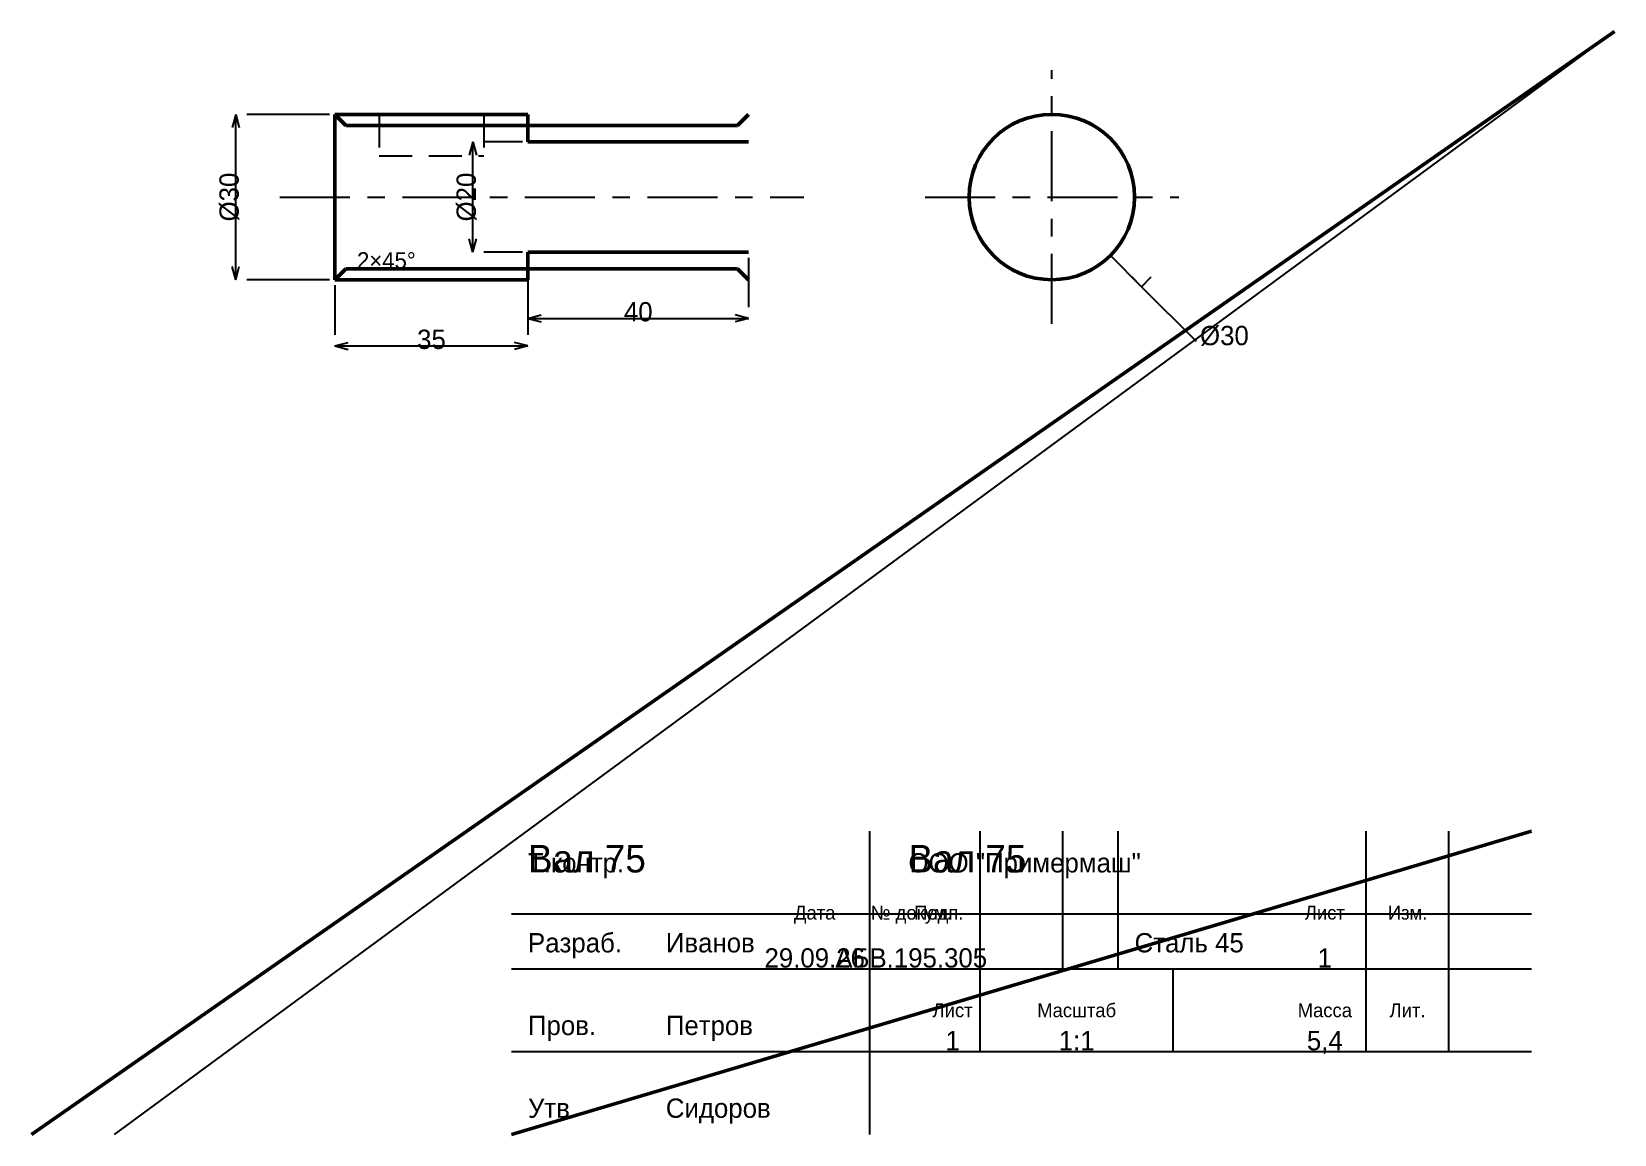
# Model space of a CAD drawing. Header units: millimetres. Extents: x 5 to 292, y 5 to 205.
import ezdxf
from ezdxf.enums import TextEntityAlignment as Align

# ---------------------------------------------------------------- set-up
doc = ezdxf.new("R2010")
doc.units = ezdxf.units.MM
doc.linetypes.add('CENTER', pattern=[22.225, 12.7, -3.175, 3.175, -3.175])
doc.linetypes.add('DASHED', pattern=[9, 6, -3])
for name, color, linetype, lineweight in [('AXIS', 7, 'CENTER', 25), ('DIMS', 7, 'CONTINUOUS', 25), ('MAIN', 7, 'CONTINUOUS', 50), ('TEXT', 7, 'CONTINUOUS', 25), ('THIN', 7, 'CONTINUOUS', 25)]:
    doc.layers.add(name, color=color, linetype=linetype, lineweight=lineweight)

msp = doc.modelspace()

# ---------------------------------------------------------------- linework, layer by layer
at = {"layer": 'AXIS', "linetype": 'CENTER', "lineweight": 25}
for p, q in [((190, 152), (190, 198)), ((50, 175), (145, 175)), ((167, 175), (213, 175))]:
    msp.add_line(p, q, dxfattribs=at)
at = {"layer": 'DIMS', "linetype": 'CONTINUOUS', "lineweight": 25}
for p, q in [((42, 190), (41.353, 187.585)), ((42, 160), (42, 190)), ((42, 190), (42.647, 187.585)), ((59, 190), (44, 190)), ((85, 185), (84.353, 182.585)), ((85, 165), (85, 185)), ((85, 185), (85.647, 182.585)), ((94, 185), (87, 185)), ((85, 165), (84.353, 167.415)), ((85, 165), (85.647, 167.415)), ((94, 165), (87, 165)), ((95, 164), (95, 155)), ((135, 164), (135, 155)), ((200.607, 164.393), (206.263, 158.737)), ((42, 160), (41.353, 162.415)), ((42, 160), (42.647, 162.415)), ((59, 160), (44, 160)), ((60, 159), (60, 150)), ((95, 159), (95, 150)), ((206.263, 158.737), (204.496, 160.504)), ((206.263, 158.737), (208.031, 160.504)), ((206.263, 158.737), (216.163, 148.837)), ((95, 153), (97.415, 153.647)), ((95, 153), (135, 153)), ((95, 153), (97.415, 152.353)), ((135, 153), (132.585, 153.647)), ((135, 153), (132.585, 152.353)), ((60, 148), (62.415, 148.647)), ((60, 148), (95, 148)), ((60, 148), (62.415, 147.353)), ((95, 148), (92.585, 148.647)), ((95, 148), (92.585, 147.353))]:
    msp.add_line(p, q, dxfattribs=at)
at = {"layer": 'MAIN', "linetype": 'CONTINUOUS', "lineweight": 50}
for p, q in [((5, 5), (292, 205)), ((60, 190), (95, 190)), ((60, 190), (62, 188)), ((60, 160), (60, 190)), ((95, 190), (95, 185)), ((133, 188), (135, 190)), ((62, 188), (133, 188)), ((95, 185), (135, 185)), ((95, 165), (135, 165)), ((95, 160), (95, 165)), ((60, 160), (62, 162)), ((62, 162), (133, 162)), ((133, 162), (135, 160)), ((60, 160), (95, 160)), ((92, 5), (277, 60))]:
    msp.add_line(p, q, dxfattribs=at)
msp.add_circle((190, 175), 15, dxfattribs=at)
at = {"layer": 'THIN', "linetype": 'CONTINUOUS', "lineweight": 25}
for p, q in [((20, 5), (292, 205)), ((157, 5), (157, 60)), ((177, 35), (177, 60)), ((192, 35), (192, 60)), ((202, 35), (202, 60)), ((247, 35), (247, 60)), ((262, 35), (262, 60)), ((92, 45), (277, 45)), ((92, 35), (277, 35)), ((177, 20), (177, 35)), ((212, 20), (212, 35)), ((247, 20), (247, 35)), ((262, 20), (262, 35)), ((92, 20), (277, 20))]:
    msp.add_line(p, q, dxfattribs=at)
at = {"layer": 'THIN', "linetype": 'DASHED', "lineweight": 25}
for p, q in [((68, 190), (87, 190)), ((68, 190), (68, 182.5)), ((87, 190), (87, 182.5)), ((68, 182.5), (87, 182.5))]:
    msp.add_line(p, q, dxfattribs=at)

# ---------------------------------------------------------------- texts
at = {"layer": 'DIMS', "linetype": 'CONTINUOUS', "lineweight": 25}
for s, p in [('%%c30', (40.8, 175)), ('%%c20', (83.8, 175))]:
    msp.add_text(s, height=3.5, rotation=90, dxfattribs=at).set_placement(p, align=Align.MIDDLE_CENTER)
for s, height, p in [('2×45%%d', 3, (64, 162)), ('%%c30', 3.5, (216.87, 148.13))]:
    msp.add_text(s, height=height, dxfattribs=at).set_placement(p)
for s, p in [('40', (115, 154.2)), ('35', (77.5, 149.2))]:
    msp.add_text(s, height=3.5, dxfattribs=at).set_placement(p, align=Align.MIDDLE_CENTER)
at = {"layer": 'TEXT', "linetype": 'CONTINUOUS', "lineweight": 25}
for s, height, p in [('Вал 75', 5, (95, 52.5)), ('Вал 75', 5, (164, 52.5)), ('Т.контр.', 3.5, (95, 52.5)), ('ООО "Примермаш"', 3.5, (164, 52.5)), ('Разраб.', 3.5, (95, 38)), ('Иванов', 3.5, (120, 38)), ('Сталь 45', 3.5, (205, 38)), ('Пров.', 3.5, (95, 23)), ('Петров', 3.5, (120, 23)), ('Утв.', 3.5, (95, 8)), ('Сидоров', 3.5, (120, 8))]:
    msp.add_text(s, height=height, dxfattribs=at).set_placement(p)
for s, height, p in [('Дата', 2.5, (147, 45.2)), ('№ докум.', 2.5, (164.5, 45.2)), ('Подп.', 2.5, (169.5, 45.2)), ('Лист', 2.5, (239.5, 45.2)), ('Изм.', 2.5, (254.5, 45.2)), ('29.09.26', 3.5, (147, 37)), ('АБВ.195.305', 3.5, (164.5, 37)), ('1', 3.5, (239.5, 37)), ('Лист', 2.5, (172, 27.5)), ('Масштаб', 2.5, (194.5, 27.5)), ('Масса', 2.5, (239.5, 27.5)), ('Лит.', 2.5, (254.5, 27.5)), ('1', 3.5, (172, 22)), ('1:1', 3.5, (194.5, 22)), ('5,4', 3.5, (239.5, 22))]:
    msp.add_text(s, height=height, dxfattribs=at).set_placement(p, align=Align.MIDDLE_CENTER)

doc.saveas('drawing.dxf')
